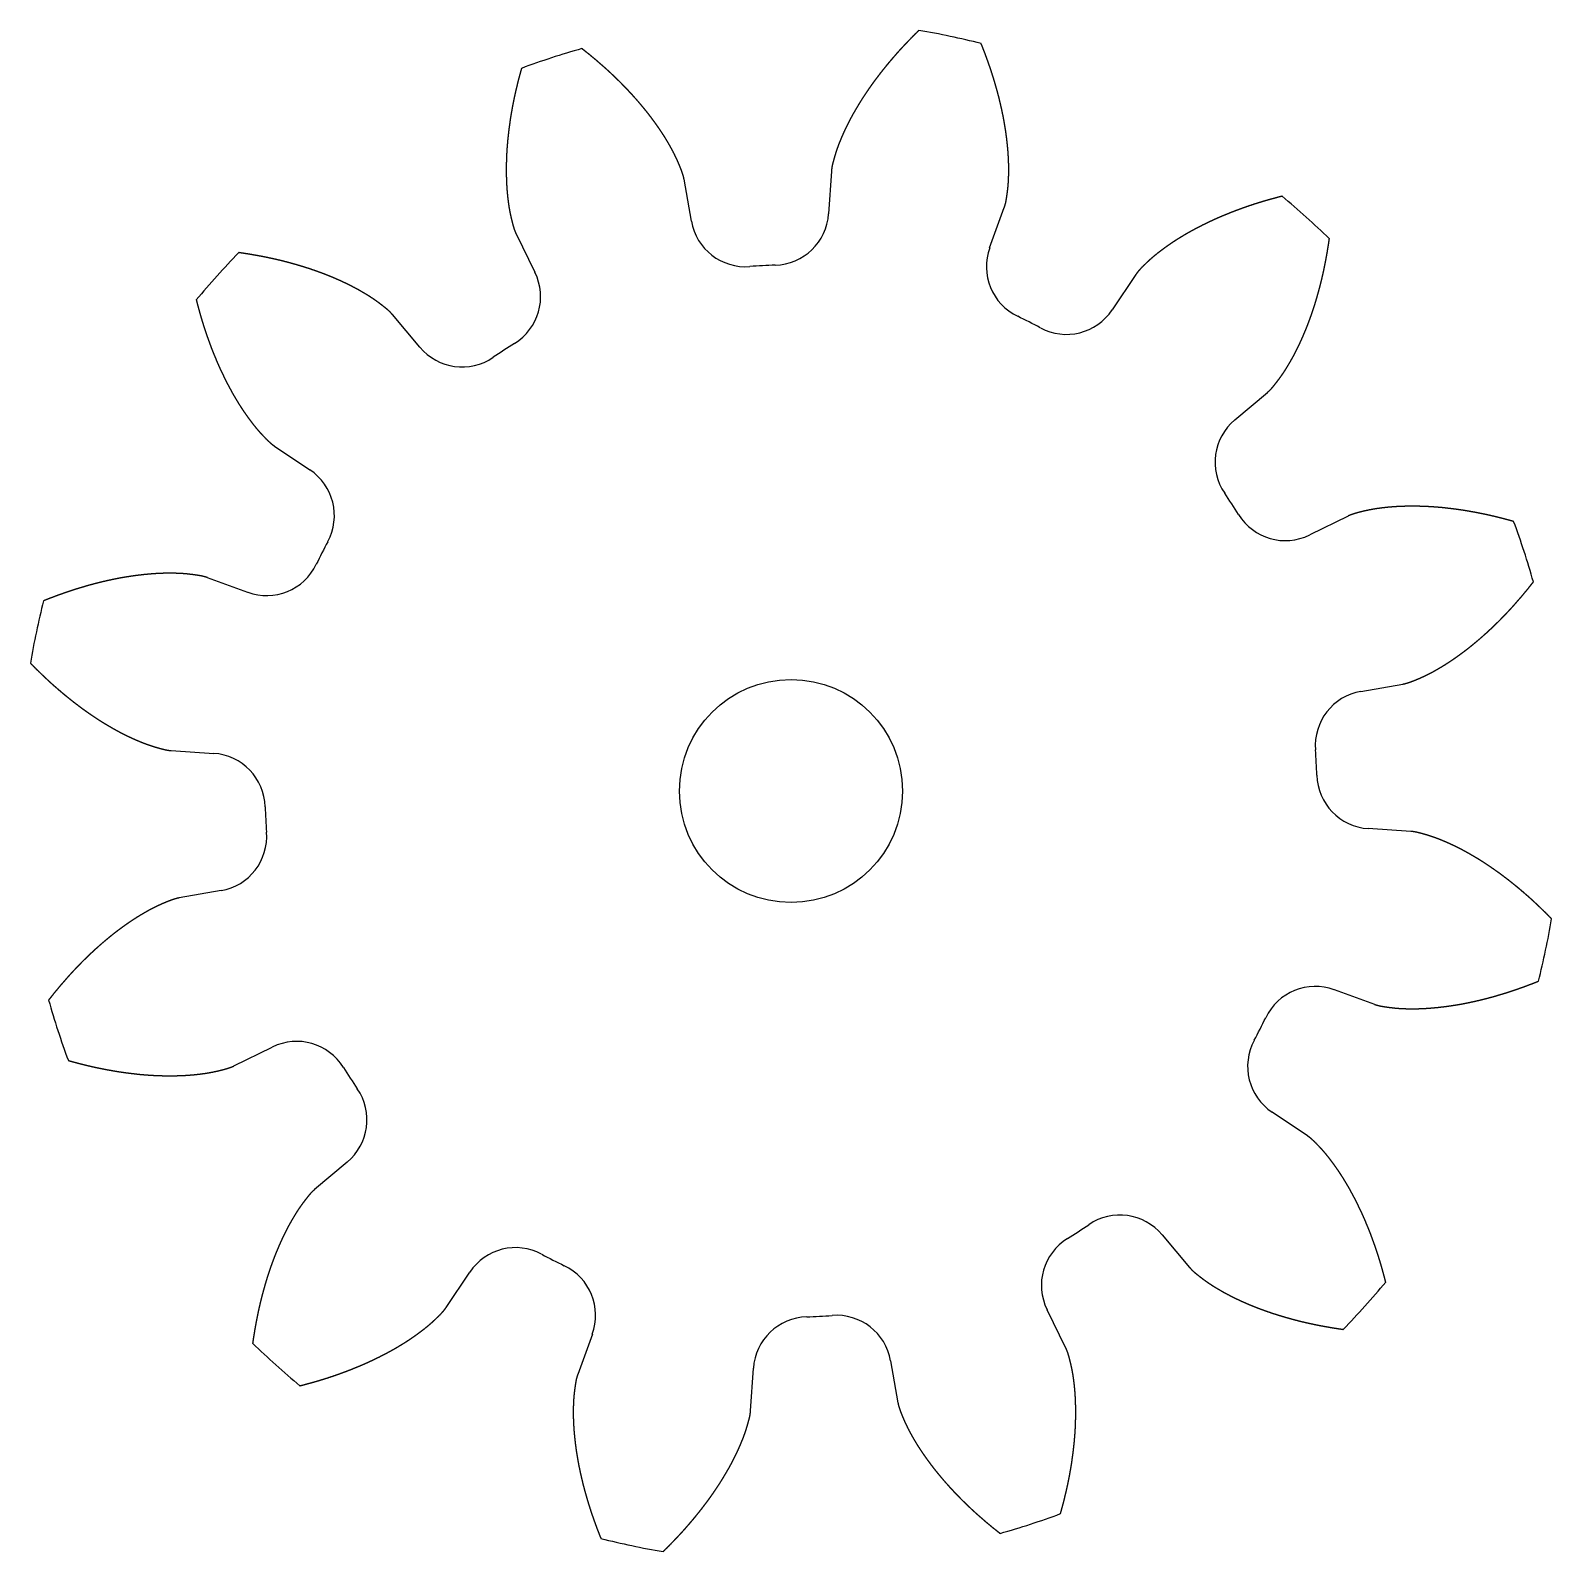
# Model space of a CAD drawing. Header units: millimetres. Extents: x 22.2 to 49.8, y -21.5 to 6.1.
import ezdxf

# ---------------------------------------------------------------- set-up
doc = ezdxf.new("R2010")
doc.units = ezdxf.units.MM
doc.layers.get('0').update_dxf_attribs({"linetype": 'CONTINUOUS'})

msp = doc.modelspace()

# ---------------------------------------------------------------- linework, layer by layer
for p, q in [((34.192, 2.669), (34.058, 3.433)), ((36.734, 3.577), (36.683, 2.804)), ((39.606, 2.187), (39.872, 2.916)), ((31.01, 2.437), (31.352, 1.741)), ((42.262, 1.703), (41.831, 1.058)), ((29.262, 0.379), (28.764, 0.974)), ((44.054, -0.937), (44.649, -0.439)), ((26.622, -1.413), (27.267, -1.844)), ((46.112, -2.685), (45.416, -3.027)), ((26.138, -4.069), (25.409, -3.803)), ((46.344, -5.867), (47.108, -5.733)), ((24.748, -6.941), (25.521, -6.992)), ((47.252, -8.409), (46.479, -8.358)), ((25.656, -9.483), (24.892, -9.617)), ((45.862, -11.281), (46.591, -11.547)), ((25.888, -12.665), (26.584, -12.323)), ((45.378, -13.937), (44.733, -13.506)), ((27.946, -14.413), (27.351, -14.911)), ((42.738, -15.729), (43.236, -16.324)), ((29.738, -17.053), (30.169, -16.408)), ((40.99, -17.787), (40.648, -17.091)), ((32.394, -17.537), (32.128, -18.266)), ((35.266, -18.927), (35.317, -18.154)), ((37.808, -18.019), (37.942, -18.783))]:
    msp.add_line(p, q)
msp.add_circle((36, -7.675), 2.025)
for centre, radius, start, end in [((36, -7.675), 14, 75.7294, 80.4534), ((36, -7.675), 14, 105.7294, 110.4534), ((36, -7.675), 14, 45.7294, 50.4534), ((35.685, 2.87), 1, 271.7092, 356.2199), ((35.177, 2.842), 1, 189.963, 274.4736), ((36, -7.675), 14, 135.7294, 140.4534), ((40.546, 1.844), 1, 159.963, 244.4736), ((30.455, 1.299), 1, -58.2908, 26.2199), ((36, -7.675), 9.549, 91.7092, 94.4736), ((36, -7.675), 9.549, 61.7092, 64.4736), ((41, 1.614), 1, 241.7092, 326.2199), ((30.029, 1.022), 1, 219.963, 304.4736), ((36, -7.675), 9.549, 121.7092, 124.4736), ((44.697, -1.704), 1, 129.963, 214.4736), ((26.711, -2.675), 1, -28.2908, 56.2199), ((36, -7.675), 9.549, 31.7092, 34.4736), ((44.974, -2.13), 1, 211.7092, 296.2199), ((36, -7.675), 14, 15.7294, 20.4534), ((36, -7.675), 9.549, 151.7092, 154.4736), ((26.481, -3.129), 1, 249.963, 334.4736), ((36, -7.675), 14, 165.7294, 170.4534), ((46.517, -6.852), 1, 99.963, 184.4736), ((25.455, -7.99), 1, 1.7092, 86.2199), ((36, -7.675), 9.549, 1.7092, 4.4736), ((46.545, -7.36), 1, 181.7092, 266.2199), ((36, -7.675), 9.549, 181.7092, 184.4736), ((25.483, -8.498), 1, -80.037, 4.4736), ((36, -7.675), 14, 345.7294, 350.4534), ((45.519, -12.221), 1, 69.963, 154.4736), ((36, -7.675), 14, 195.7294, 200.4534), ((36, -7.675), 9.549, 331.7092, 334.4736), ((27.026, -13.22), 1, 31.7092, 116.2199), ((45.289, -12.675), 1, 151.7092, 236.2199), ((36, -7.675), 9.549, 211.7092, 214.4736), ((27.303, -13.646), 1, -50.037, 34.4736), ((41.971, -16.372), 1, 39.963, 124.4736), ((36, -7.675), 9.549, 301.7092, 304.4736), ((31, -16.964), 1, 61.7092, 146.2199), ((41.545, -16.649), 1, 121.7092, 206.2199), ((36, -7.675), 9.549, 241.7092, 244.4736), ((31.454, -17.194), 1, -20.037, 64.4736), ((36, -7.675), 14, 315.7294, 320.4534), ((36.315, -18.22), 1, 91.7092, 176.2199), ((36, -7.675), 9.549, 271.7092, 274.4736), ((36.823, -18.192), 1, 9.963, 94.4736), ((36, -7.675), 14, 225.7294, 230.4534), ((36, -7.675), 14, 285.7294, 290.4534), ((36, -7.675), 14, 255.7294, 260.4534)]:
    msp.add_arc(centre, radius, start, end)
for points in [[(38.322, 6.131), (38.315, 6.125), (38.302, 6.112), (38.282, 6.092), (38.255, 6.066), (38.222, 6.033), (38.189, 6), (38.157, 5.967), (38.124, 5.933), (38.092, 5.9), (38.061, 5.866), (38.029, 5.833), (37.998, 5.799), (37.967, 5.765), (37.936, 5.731), (37.906, 5.697), (37.876, 5.662), (37.846, 5.628), (37.816, 5.593), (37.787, 5.559), (37.758, 5.524), (37.729, 5.489), (37.701, 5.454), (37.673, 5.419), (37.645, 5.384), (37.617, 5.349), (37.59, 5.313), (37.563, 5.278), (37.536, 5.242), (37.509, 5.206), (37.483, 5.171), (37.458, 5.135), (37.432, 5.099), (37.407, 5.062), (37.382, 5.026), (37.357, 4.99), (37.333, 4.953), (37.309, 4.917), (37.286, 4.88), (37.262, 4.843), (37.239, 4.806), (37.217, 4.769), (37.195, 4.732), (37.173, 4.695), (37.151, 4.658), (37.13, 4.621), (37.109, 4.583), (37.089, 4.546), (37.069, 4.508), (37.049, 4.47), (37.03, 4.432), (37.011, 4.394), (36.992, 4.356), (36.974, 4.318), (36.957, 4.28), (36.94, 4.242), (36.923, 4.204), (36.907, 4.165), (36.891, 4.127), (36.875, 4.088), (36.86, 4.049), (36.846, 4.01), (36.832, 3.972), (36.819, 3.933), (36.807, 3.893), (36.795, 3.854), (36.784, 3.815), (36.773, 3.776), (36.762, 3.736), (36.752, 3.697), (36.744, 3.657), (36.739, 3.626), (36.736, 3.602), (36.735, 3.585), (36.734, 3.577)], [(34.058, 3.433), (34.057, 3.441), (34.054, 3.457), (34.048, 3.48), (34.04, 3.511), (34.027, 3.55), (34.013, 3.588), (33.999, 3.626), (33.983, 3.664), (33.968, 3.701), (33.952, 3.739), (33.935, 3.777), (33.918, 3.814), (33.9, 3.851), (33.882, 3.888), (33.863, 3.925), (33.844, 3.962), (33.823, 3.999), (33.803, 4.035), (33.782, 4.071), (33.761, 4.108), (33.74, 4.144), (33.718, 4.18), (33.695, 4.215), (33.672, 4.251), (33.649, 4.287), (33.625, 4.322), (33.601, 4.357), (33.577, 4.392), (33.552, 4.427), (33.527, 4.462), (33.502, 4.497), (33.476, 4.531), (33.45, 4.566), (33.424, 4.6), (33.397, 4.634), (33.37, 4.668), (33.342, 4.702), (33.315, 4.736), (33.287, 4.77), (33.258, 4.803), (33.23, 4.837), (33.201, 4.87), (33.171, 4.903), (33.142, 4.936), (33.112, 4.969), (33.082, 5.002), (33.051, 5.034), (33.021, 5.066), (32.99, 5.099), (32.958, 5.131), (32.927, 5.163), (32.895, 5.195), (32.863, 5.226), (32.831, 5.258), (32.798, 5.289), (32.765, 5.321), (32.732, 5.352), (32.699, 5.383), (32.665, 5.414), (32.631, 5.444), (32.597, 5.475), (32.562, 5.505), (32.528, 5.535), (32.493, 5.566), (32.458, 5.595), (32.422, 5.625), (32.387, 5.655), (32.351, 5.684), (32.315, 5.714), (32.278, 5.743), (32.249, 5.766), (32.227, 5.783), (32.212, 5.795), (32.205, 5.801)], [(39.872, 2.916), (39.875, 2.923), (39.88, 2.938), (39.887, 2.962), (39.896, 2.993), (39.904, 3.032), (39.911, 3.072), (39.917, 3.113), (39.923, 3.153), (39.928, 3.194), (39.933, 3.234), (39.938, 3.275), (39.942, 3.316), (39.945, 3.357), (39.948, 3.398), (39.95, 3.44), (39.951, 3.481), (39.952, 3.523), (39.952, 3.565), (39.953, 3.606), (39.952, 3.648), (39.952, 3.69), (39.951, 3.733), (39.949, 3.775), (39.947, 3.817), (39.945, 3.859), (39.942, 3.902), (39.939, 3.944), (39.935, 3.987), (39.931, 4.03), (39.927, 4.072), (39.922, 4.115), (39.917, 4.158), (39.912, 4.201), (39.906, 4.244), (39.9, 4.287), (39.894, 4.33), (39.887, 4.373), (39.88, 4.416), (39.873, 4.459), (39.865, 4.502), (39.857, 4.546), (39.848, 4.589), (39.839, 4.632), (39.83, 4.676), (39.821, 4.719), (39.811, 4.762), (39.801, 4.806), (39.791, 4.849), (39.78, 4.893), (39.769, 4.936), (39.758, 4.979), (39.746, 5.023), (39.734, 5.066), (39.722, 5.11), (39.709, 5.153), (39.696, 5.197), (39.683, 5.24), (39.67, 5.284), (39.656, 5.328), (39.642, 5.371), (39.628, 5.415), (39.613, 5.458), (39.598, 5.502), (39.583, 5.545), (39.567, 5.589), (39.552, 5.632), (39.536, 5.676), (39.519, 5.719), (39.503, 5.763), (39.486, 5.806), (39.472, 5.841), (39.462, 5.867), (39.455, 5.884), (39.451, 5.893)], [(31.108, 5.442), (31.105, 5.433), (31.1, 5.415), (31.093, 5.388), (31.083, 5.352), (31.07, 5.307), (31.059, 5.262), (31.047, 5.217), (31.036, 5.172), (31.025, 5.127), (31.014, 5.082), (31.004, 5.037), (30.993, 4.993), (30.984, 4.948), (30.974, 4.903), (30.965, 4.858), (30.956, 4.813), (30.947, 4.769), (30.939, 4.724), (30.931, 4.679), (30.923, 4.635), (30.915, 4.59), (30.908, 4.546), (30.901, 4.501), (30.895, 4.457), (30.889, 4.412), (30.883, 4.368), (30.877, 4.324), (30.872, 4.279), (30.867, 4.235), (30.862, 4.191), (30.857, 4.147), (30.853, 4.103), (30.85, 4.059), (30.846, 4.015), (30.843, 3.972), (30.84, 3.928), (30.838, 3.884), (30.836, 3.841), (30.834, 3.797), (30.833, 3.754), (30.832, 3.711), (30.831, 3.667), (30.831, 3.624), (30.831, 3.581), (30.831, 3.538), (30.832, 3.495), (30.833, 3.453), (30.834, 3.41), (30.836, 3.368), (30.838, 3.325), (30.841, 3.283), (30.844, 3.241), (30.847, 3.199), (30.851, 3.157), (30.855, 3.115), (30.86, 3.074), (30.865, 3.032), (30.871, 2.991), (30.876, 2.95), (30.883, 2.909), (30.89, 2.868), (30.898, 2.827), (30.906, 2.787), (30.915, 2.747), (30.924, 2.707), (30.934, 2.668), (30.944, 2.628), (30.954, 2.589), (30.966, 2.55), (30.978, 2.511), (30.99, 2.481), (30.999, 2.459), (31.006, 2.444), (31.01, 2.437)], [(44.914, 3.121), (44.905, 3.118), (44.887, 3.114), (44.859, 3.107), (44.823, 3.097), (44.778, 3.085), (44.733, 3.073), (44.689, 3.061), (44.644, 3.048), (44.6, 3.035), (44.555, 3.022), (44.511, 3.008), (44.467, 2.995), (44.423, 2.981), (44.38, 2.967), (44.336, 2.952), (44.293, 2.938), (44.25, 2.923), (44.207, 2.908), (44.165, 2.892), (44.122, 2.877), (44.08, 2.861), (44.037, 2.845), (43.996, 2.829), (43.954, 2.812), (43.912, 2.795), (43.871, 2.778), (43.83, 2.761), (43.789, 2.744), (43.748, 2.726), (43.707, 2.708), (43.667, 2.69), (43.627, 2.671), (43.587, 2.652), (43.547, 2.633), (43.508, 2.614), (43.469, 2.595), (43.43, 2.575), (43.391, 2.555), (43.352, 2.535), (43.314, 2.514), (43.276, 2.494), (43.238, 2.473), (43.201, 2.452), (43.163, 2.43), (43.126, 2.408), (43.09, 2.386), (43.053, 2.364), (43.017, 2.341), (42.981, 2.319), (42.945, 2.295), (42.91, 2.272), (42.875, 2.248), (42.841, 2.224), (42.806, 2.2), (42.772, 2.175), (42.739, 2.151), (42.705, 2.126), (42.672, 2.1), (42.639, 2.074), (42.607, 2.048), (42.575, 2.022), (42.544, 1.995), (42.513, 1.968), (42.483, 1.94), (42.453, 1.912), (42.424, 1.884), (42.395, 1.855), (42.366, 1.827), (42.338, 1.797), (42.311, 1.767), (42.29, 1.742), (42.276, 1.723), (42.267, 1.709), (42.262, 1.703)], [(44.649, -0.439), (44.655, -0.434), (44.667, -0.424), (44.685, -0.407), (44.708, -0.384), (44.735, -0.354), (44.761, -0.323), (44.786, -0.291), (44.811, -0.259), (44.836, -0.227), (44.861, -0.194), (44.885, -0.161), (44.909, -0.128), (44.932, -0.094), (44.955, -0.059), (44.978, -0.024), (45, 0.011), (45.021, 0.047), (45.043, 0.083), (45.064, 0.119), (45.085, 0.155), (45.105, 0.192), (45.125, 0.229), (45.145, 0.266), (45.164, 0.304), (45.184, 0.342), (45.202, 0.38), (45.221, 0.418), (45.239, 0.457), (45.257, 0.496), (45.275, 0.535), (45.292, 0.574), (45.309, 0.614), (45.326, 0.654), (45.342, 0.694), (45.359, 0.734), (45.375, 0.775), (45.39, 0.815), (45.406, 0.856), (45.421, 0.897), (45.436, 0.939), (45.45, 0.98), (45.465, 1.022), (45.479, 1.064), (45.492, 1.106), (45.506, 1.148), (45.519, 1.19), (45.532, 1.233), (45.545, 1.276), (45.557, 1.319), (45.569, 1.362), (45.581, 1.405), (45.593, 1.449), (45.604, 1.492), (45.616, 1.536), (45.627, 1.58), (45.637, 1.624), (45.648, 1.669), (45.658, 1.713), (45.668, 1.758), (45.677, 1.802), (45.686, 1.847), (45.696, 1.892), (45.704, 1.937), (45.713, 1.983), (45.721, 2.028), (45.729, 2.074), (45.737, 2.119), (45.745, 2.165), (45.752, 2.211), (45.759, 2.257), (45.765, 2.294), (45.769, 2.322), (45.771, 2.34), (45.773, 2.35)], [(28.764, 0.974), (28.759, 0.98), (28.749, 0.992), (28.732, 1.01), (28.709, 1.033), (28.679, 1.06), (28.648, 1.086), (28.616, 1.111), (28.584, 1.136), (28.552, 1.161), (28.519, 1.186), (28.486, 1.21), (28.453, 1.234), (28.419, 1.257), (28.384, 1.28), (28.349, 1.303), (28.314, 1.325), (28.278, 1.346), (28.242, 1.368), (28.206, 1.389), (28.17, 1.41), (28.133, 1.43), (28.096, 1.45), (28.059, 1.47), (28.021, 1.489), (27.983, 1.509), (27.945, 1.527), (27.907, 1.546), (27.868, 1.564), (27.829, 1.582), (27.79, 1.6), (27.751, 1.617), (27.711, 1.634), (27.671, 1.651), (27.631, 1.667), (27.591, 1.684), (27.55, 1.7), (27.51, 1.715), (27.469, 1.731), (27.428, 1.746), (27.386, 1.761), (27.345, 1.775), (27.303, 1.79), (27.261, 1.804), (27.219, 1.817), (27.177, 1.831), (27.135, 1.844), (27.092, 1.857), (27.049, 1.87), (27.006, 1.882), (26.963, 1.894), (26.92, 1.906), (26.876, 1.918), (26.833, 1.929), (26.789, 1.941), (26.745, 1.952), (26.701, 1.962), (26.656, 1.973), (26.612, 1.983), (26.567, 1.993), (26.523, 2.002), (26.478, 2.011), (26.433, 2.021), (26.388, 2.029), (26.342, 2.038), (26.297, 2.046), (26.251, 2.054), (26.206, 2.062), (26.16, 2.07), (26.114, 2.077), (26.068, 2.084), (26.031, 2.09), (26.003, 2.094), (25.985, 2.096), (25.975, 2.098)], [(25.204, 1.239), (25.207, 1.23), (25.211, 1.212), (25.218, 1.184), (25.228, 1.148), (25.24, 1.103), (25.252, 1.058), (25.264, 1.014), (25.277, 0.969), (25.29, 0.925), (25.303, 0.88), (25.317, 0.836), (25.33, 0.792), (25.344, 0.748), (25.358, 0.705), (25.373, 0.661), (25.387, 0.618), (25.402, 0.575), (25.417, 0.532), (25.433, 0.49), (25.448, 0.447), (25.464, 0.405), (25.48, 0.362), (25.496, 0.321), (25.513, 0.279), (25.53, 0.237), (25.547, 0.196), (25.564, 0.155), (25.581, 0.114), (25.599, 0.073), (25.617, 0.032), (25.635, -0.008), (25.654, -0.048), (25.673, -0.088), (25.692, -0.128), (25.711, -0.167), (25.73, -0.206), (25.75, -0.245), (25.77, -0.284), (25.79, -0.323), (25.811, -0.361), (25.831, -0.399), (25.852, -0.437), (25.873, -0.474), (25.895, -0.512), (25.917, -0.549), (25.939, -0.585), (25.961, -0.622), (25.984, -0.658), (26.006, -0.694), (26.03, -0.73), (26.053, -0.765), (26.077, -0.8), (26.101, -0.834), (26.125, -0.869), (26.15, -0.903), (26.174, -0.936), (26.199, -0.97), (26.225, -1.003), (26.251, -1.036), (26.277, -1.068), (26.303, -1.1), (26.33, -1.131), (26.357, -1.162), (26.385, -1.192), (26.413, -1.222), (26.441, -1.251), (26.47, -1.28), (26.498, -1.309), (26.528, -1.337), (26.558, -1.364), (26.583, -1.385), (26.602, -1.399), (26.616, -1.408), (26.622, -1.413)], [(49.117, -2.783), (49.108, -2.78), (49.09, -2.775), (49.063, -2.768), (49.027, -2.758), (48.982, -2.745), (48.937, -2.734), (48.892, -2.722), (48.847, -2.711), (48.802, -2.7), (48.757, -2.689), (48.712, -2.679), (48.668, -2.668), (48.623, -2.659), (48.578, -2.649), (48.533, -2.64), (48.488, -2.631), (48.444, -2.622), (48.399, -2.614), (48.354, -2.606), (48.31, -2.598), (48.265, -2.59), (48.221, -2.583), (48.176, -2.576), (48.132, -2.57), (48.087, -2.564), (48.043, -2.558), (47.999, -2.552), (47.954, -2.547), (47.91, -2.542), (47.866, -2.537), (47.822, -2.532), (47.778, -2.528), (47.734, -2.525), (47.69, -2.521), (47.647, -2.518), (47.603, -2.515), (47.559, -2.513), (47.516, -2.511), (47.472, -2.509), (47.429, -2.508), (47.386, -2.507), (47.342, -2.506), (47.299, -2.506), (47.256, -2.506), (47.213, -2.506), (47.17, -2.507), (47.128, -2.508), (47.085, -2.509), (47.043, -2.511), (47, -2.513), (46.958, -2.516), (46.916, -2.519), (46.874, -2.522), (46.832, -2.526), (46.79, -2.53), (46.749, -2.535), (46.707, -2.54), (46.666, -2.546), (46.625, -2.551), (46.584, -2.558), (46.543, -2.565), (46.502, -2.573), (46.462, -2.581), (46.422, -2.59), (46.382, -2.599), (46.343, -2.609), (46.303, -2.619), (46.264, -2.629), (46.225, -2.641), (46.186, -2.653), (46.156, -2.665), (46.134, -2.674), (46.119, -2.681), (46.112, -2.685)], [(25.409, -3.803), (25.402, -3.8), (25.387, -3.795), (25.363, -3.788), (25.332, -3.779), (25.293, -3.771), (25.253, -3.764), (25.212, -3.758), (25.172, -3.752), (25.131, -3.747), (25.091, -3.742), (25.05, -3.737), (25.009, -3.733), (24.968, -3.73), (24.927, -3.727), (24.885, -3.725), (24.844, -3.724), (24.802, -3.723), (24.76, -3.723), (24.719, -3.722), (24.677, -3.723), (24.635, -3.723), (24.592, -3.724), (24.55, -3.726), (24.508, -3.728), (24.466, -3.73), (24.423, -3.733), (24.381, -3.736), (24.338, -3.74), (24.295, -3.744), (24.253, -3.748), (24.21, -3.753), (24.167, -3.758), (24.124, -3.763), (24.081, -3.769), (24.038, -3.775), (23.995, -3.781), (23.952, -3.788), (23.909, -3.795), (23.866, -3.802), (23.823, -3.81), (23.779, -3.818), (23.736, -3.827), (23.693, -3.836), (23.649, -3.845), (23.606, -3.854), (23.563, -3.864), (23.519, -3.874), (23.476, -3.884), (23.432, -3.895), (23.389, -3.906), (23.346, -3.917), (23.302, -3.929), (23.259, -3.941), (23.215, -3.953), (23.172, -3.966), (23.128, -3.979), (23.085, -3.992), (23.041, -4.005), (22.997, -4.019), (22.954, -4.033), (22.91, -4.047), (22.867, -4.062), (22.823, -4.077), (22.78, -4.092), (22.736, -4.108), (22.693, -4.123), (22.649, -4.139), (22.606, -4.156), (22.562, -4.172), (22.519, -4.189), (22.484, -4.203), (22.458, -4.213), (22.441, -4.22), (22.432, -4.224)], [(47.108, -5.733), (47.116, -5.732), (47.132, -5.729), (47.155, -5.723), (47.186, -5.715), (47.225, -5.702), (47.263, -5.688), (47.301, -5.674), (47.339, -5.658), (47.376, -5.643), (47.414, -5.627), (47.452, -5.61), (47.489, -5.593), (47.526, -5.575), (47.563, -5.557), (47.6, -5.538), (47.637, -5.519), (47.674, -5.498), (47.71, -5.478), (47.746, -5.457), (47.783, -5.436), (47.819, -5.415), (47.855, -5.393), (47.89, -5.37), (47.926, -5.347), (47.962, -5.324), (47.997, -5.3), (48.032, -5.276), (48.067, -5.252), (48.102, -5.227), (48.137, -5.202), (48.172, -5.177), (48.206, -5.151), (48.241, -5.125), (48.275, -5.099), (48.309, -5.072), (48.343, -5.045), (48.377, -5.017), (48.411, -4.99), (48.445, -4.962), (48.478, -4.933), (48.512, -4.905), (48.545, -4.876), (48.578, -4.846), (48.611, -4.817), (48.644, -4.787), (48.677, -4.757), (48.709, -4.726), (48.741, -4.696), (48.774, -4.665), (48.806, -4.633), (48.838, -4.602), (48.87, -4.57), (48.901, -4.538), (48.933, -4.506), (48.964, -4.473), (48.996, -4.44), (49.027, -4.407), (49.058, -4.374), (49.089, -4.34), (49.119, -4.306), (49.15, -4.272), (49.18, -4.237), (49.21, -4.203), (49.241, -4.168), (49.27, -4.133), (49.3, -4.097), (49.33, -4.062), (49.359, -4.026), (49.389, -3.99), (49.418, -3.953), (49.441, -3.924), (49.458, -3.902), (49.47, -3.887), (49.476, -3.88)], [(22.194, -5.353), (22.2, -5.36), (22.213, -5.373), (22.233, -5.393), (22.259, -5.42), (22.292, -5.453), (22.325, -5.486), (22.358, -5.518), (22.392, -5.551), (22.425, -5.583), (22.459, -5.614), (22.492, -5.646), (22.526, -5.677), (22.56, -5.708), (22.594, -5.739), (22.628, -5.769), (22.663, -5.799), (22.697, -5.829), (22.732, -5.859), (22.766, -5.888), (22.801, -5.917), (22.836, -5.946), (22.871, -5.974), (22.906, -6.002), (22.941, -6.03), (22.976, -6.058), (23.012, -6.085), (23.047, -6.112), (23.083, -6.139), (23.119, -6.166), (23.154, -6.192), (23.19, -6.217), (23.226, -6.243), (23.263, -6.268), (23.299, -6.293), (23.335, -6.318), (23.372, -6.342), (23.408, -6.366), (23.445, -6.389), (23.482, -6.413), (23.519, -6.436), (23.556, -6.458), (23.593, -6.48), (23.63, -6.502), (23.667, -6.524), (23.704, -6.545), (23.742, -6.566), (23.779, -6.586), (23.817, -6.606), (23.855, -6.626), (23.893, -6.645), (23.931, -6.664), (23.969, -6.683), (24.007, -6.701), (24.045, -6.718), (24.083, -6.735), (24.121, -6.752), (24.16, -6.768), (24.198, -6.784), (24.237, -6.8), (24.276, -6.815), (24.315, -6.829), (24.353, -6.843), (24.392, -6.856), (24.432, -6.868), (24.471, -6.88), (24.51, -6.891), (24.549, -6.902), (24.589, -6.913), (24.628, -6.923), (24.668, -6.931), (24.699, -6.936), (24.723, -6.939), (24.74, -6.94), (24.748, -6.941)], [(49.806, -9.997), (49.8, -9.99), (49.787, -9.977), (49.767, -9.957), (49.741, -9.93), (49.708, -9.897), (49.675, -9.864), (49.642, -9.832), (49.608, -9.799), (49.575, -9.767), (49.541, -9.736), (49.508, -9.704), (49.474, -9.673), (49.44, -9.642), (49.406, -9.611), (49.372, -9.581), (49.337, -9.551), (49.303, -9.521), (49.268, -9.491), (49.234, -9.462), (49.199, -9.433), (49.164, -9.404), (49.129, -9.376), (49.094, -9.348), (49.059, -9.32), (49.024, -9.292), (48.988, -9.265), (48.953, -9.238), (48.917, -9.211), (48.881, -9.184), (48.846, -9.158), (48.81, -9.133), (48.773, -9.107), (48.737, -9.082), (48.701, -9.057), (48.665, -9.032), (48.628, -9.008), (48.592, -8.984), (48.555, -8.961), (48.518, -8.937), (48.481, -8.914), (48.444, -8.892), (48.407, -8.87), (48.37, -8.848), (48.333, -8.826), (48.296, -8.805), (48.258, -8.784), (48.221, -8.764), (48.183, -8.744), (48.145, -8.724), (48.107, -8.705), (48.069, -8.686), (48.031, -8.667), (47.993, -8.649), (47.955, -8.632), (47.917, -8.615), (47.879, -8.598), (47.84, -8.582), (47.802, -8.566), (47.763, -8.55), (47.724, -8.535), (47.685, -8.521), (47.647, -8.507), (47.608, -8.494), (47.568, -8.482), (47.529, -8.47), (47.49, -8.459), (47.451, -8.448), (47.411, -8.437), (47.372, -8.427), (47.332, -8.419), (47.301, -8.414), (47.277, -8.411), (47.26, -8.41), (47.252, -8.409)], [(24.892, -9.617), (24.884, -9.618), (24.868, -9.621), (24.845, -9.627), (24.814, -9.635), (24.775, -9.648), (24.737, -9.662), (24.699, -9.676), (24.661, -9.692), (24.624, -9.707), (24.586, -9.723), (24.548, -9.74), (24.511, -9.757), (24.474, -9.775), (24.437, -9.793), (24.4, -9.812), (24.363, -9.831), (24.326, -9.852), (24.29, -9.872), (24.254, -9.893), (24.217, -9.914), (24.181, -9.935), (24.145, -9.957), (24.11, -9.98), (24.074, -10.003), (24.038, -10.026), (24.003, -10.05), (23.968, -10.074), (23.933, -10.098), (23.898, -10.123), (23.863, -10.148), (23.828, -10.173), (23.794, -10.199), (23.759, -10.225), (23.725, -10.251), (23.691, -10.278), (23.657, -10.305), (23.623, -10.333), (23.589, -10.36), (23.555, -10.388), (23.522, -10.417), (23.488, -10.445), (23.455, -10.474), (23.422, -10.504), (23.389, -10.533), (23.356, -10.563), (23.323, -10.593), (23.291, -10.624), (23.259, -10.654), (23.226, -10.685), (23.194, -10.717), (23.162, -10.748), (23.13, -10.78), (23.099, -10.812), (23.067, -10.844), (23.036, -10.877), (23.004, -10.91), (22.973, -10.943), (22.942, -10.976), (22.911, -11.01), (22.881, -11.044), (22.85, -11.078), (22.82, -11.113), (22.79, -11.147), (22.759, -11.182), (22.73, -11.217), (22.7, -11.253), (22.67, -11.288), (22.641, -11.324), (22.611, -11.36), (22.582, -11.397), (22.559, -11.426), (22.542, -11.448), (22.53, -11.463), (22.524, -11.47)], [(46.591, -11.547), (46.598, -11.55), (46.613, -11.555), (46.637, -11.562), (46.668, -11.571), (46.707, -11.579), (46.747, -11.586), (46.788, -11.592), (46.828, -11.598), (46.869, -11.603), (46.909, -11.608), (46.95, -11.613), (46.991, -11.617), (47.032, -11.62), (47.073, -11.623), (47.115, -11.625), (47.156, -11.626), (47.198, -11.627), (47.24, -11.627), (47.281, -11.628), (47.323, -11.627), (47.365, -11.627), (47.408, -11.626), (47.45, -11.624), (47.492, -11.622), (47.534, -11.62), (47.577, -11.617), (47.619, -11.614), (47.662, -11.61), (47.705, -11.606), (47.747, -11.602), (47.79, -11.597), (47.833, -11.592), (47.876, -11.587), (47.919, -11.581), (47.962, -11.575), (48.005, -11.569), (48.048, -11.562), (48.091, -11.555), (48.134, -11.548), (48.177, -11.54), (48.221, -11.532), (48.264, -11.523), (48.307, -11.514), (48.351, -11.505), (48.394, -11.496), (48.437, -11.486), (48.481, -11.476), (48.524, -11.466), (48.568, -11.455), (48.611, -11.444), (48.654, -11.433), (48.698, -11.421), (48.741, -11.409), (48.785, -11.397), (48.828, -11.384), (48.872, -11.371), (48.915, -11.358), (48.959, -11.345), (49.003, -11.331), (49.046, -11.317), (49.09, -11.303), (49.133, -11.288), (49.177, -11.273), (49.22, -11.258), (49.264, -11.242), (49.307, -11.227), (49.351, -11.211), (49.394, -11.194), (49.438, -11.178), (49.481, -11.161), (49.516, -11.147), (49.542, -11.137), (49.559, -11.13), (49.568, -11.126)], [(22.883, -12.567), (22.892, -12.57), (22.91, -12.575), (22.937, -12.582), (22.973, -12.592), (23.018, -12.605), (23.063, -12.616), (23.108, -12.628), (23.153, -12.639), (23.198, -12.65), (23.243, -12.661), (23.288, -12.671), (23.332, -12.682), (23.377, -12.691), (23.422, -12.701), (23.467, -12.71), (23.512, -12.719), (23.556, -12.728), (23.601, -12.736), (23.646, -12.744), (23.69, -12.752), (23.735, -12.76), (23.779, -12.767), (23.824, -12.774), (23.868, -12.78), (23.913, -12.786), (23.957, -12.792), (24.001, -12.798), (24.046, -12.803), (24.09, -12.808), (24.134, -12.813), (24.178, -12.818), (24.222, -12.822), (24.266, -12.825), (24.31, -12.829), (24.353, -12.832), (24.397, -12.835), (24.441, -12.837), (24.484, -12.839), (24.528, -12.841), (24.571, -12.842), (24.614, -12.843), (24.658, -12.844), (24.701, -12.844), (24.744, -12.844), (24.787, -12.844), (24.83, -12.843), (24.872, -12.842), (24.915, -12.841), (24.957, -12.839), (25, -12.837), (25.042, -12.834), (25.084, -12.831), (25.126, -12.828), (25.168, -12.824), (25.21, -12.82), (25.251, -12.815), (25.293, -12.81), (25.334, -12.804), (25.375, -12.799), (25.416, -12.792), (25.457, -12.785), (25.498, -12.777), (25.538, -12.769), (25.578, -12.76), (25.618, -12.751), (25.657, -12.741), (25.697, -12.731), (25.736, -12.721), (25.775, -12.709), (25.814, -12.697), (25.844, -12.685), (25.866, -12.676), (25.881, -12.669), (25.888, -12.665)], [(46.796, -16.589), (46.793, -16.58), (46.789, -16.562), (46.782, -16.534), (46.772, -16.498), (46.76, -16.453), (46.748, -16.408), (46.736, -16.364), (46.723, -16.319), (46.71, -16.275), (46.697, -16.23), (46.683, -16.186), (46.67, -16.142), (46.656, -16.098), (46.642, -16.055), (46.627, -16.011), (46.613, -15.968), (46.598, -15.925), (46.583, -15.882), (46.567, -15.84), (46.552, -15.797), (46.536, -15.755), (46.52, -15.712), (46.504, -15.671), (46.487, -15.629), (46.47, -15.587), (46.453, -15.546), (46.436, -15.505), (46.419, -15.464), (46.401, -15.423), (46.383, -15.382), (46.365, -15.342), (46.346, -15.302), (46.327, -15.262), (46.308, -15.222), (46.289, -15.183), (46.27, -15.144), (46.25, -15.105), (46.23, -15.066), (46.21, -15.027), (46.189, -14.989), (46.169, -14.951), (46.148, -14.913), (46.127, -14.876), (46.105, -14.838), (46.083, -14.801), (46.061, -14.765), (46.039, -14.728), (46.016, -14.692), (45.994, -14.656), (45.97, -14.62), (45.947, -14.585), (45.923, -14.55), (45.899, -14.516), (45.875, -14.481), (45.85, -14.447), (45.826, -14.414), (45.801, -14.38), (45.775, -14.347), (45.749, -14.314), (45.723, -14.282), (45.697, -14.25), (45.67, -14.219), (45.643, -14.188), (45.615, -14.158), (45.587, -14.128), (45.559, -14.099), (45.53, -14.07), (45.502, -14.041), (45.472, -14.013), (45.442, -13.986), (45.417, -13.965), (45.398, -13.951), (45.384, -13.942), (45.378, -13.937)], [(27.351, -14.911), (27.345, -14.916), (27.333, -14.926), (27.315, -14.943), (27.292, -14.966), (27.265, -14.996), (27.239, -15.027), (27.214, -15.059), (27.189, -15.091), (27.164, -15.123), (27.139, -15.156), (27.115, -15.189), (27.091, -15.222), (27.068, -15.256), (27.045, -15.291), (27.022, -15.326), (27, -15.361), (26.979, -15.397), (26.957, -15.433), (26.936, -15.469), (26.915, -15.505), (26.895, -15.542), (26.875, -15.579), (26.855, -15.616), (26.836, -15.654), (26.816, -15.692), (26.798, -15.73), (26.779, -15.768), (26.761, -15.807), (26.743, -15.846), (26.725, -15.885), (26.708, -15.924), (26.691, -15.964), (26.674, -16.004), (26.658, -16.044), (26.641, -16.084), (26.625, -16.125), (26.61, -16.165), (26.594, -16.206), (26.579, -16.247), (26.564, -16.289), (26.55, -16.33), (26.535, -16.372), (26.521, -16.414), (26.508, -16.456), (26.494, -16.498), (26.481, -16.54), (26.468, -16.583), (26.455, -16.626), (26.443, -16.669), (26.431, -16.712), (26.419, -16.755), (26.407, -16.799), (26.396, -16.842), (26.384, -16.886), (26.373, -16.93), (26.363, -16.974), (26.352, -17.019), (26.342, -17.063), (26.332, -17.108), (26.323, -17.152), (26.314, -17.197), (26.304, -17.242), (26.296, -17.287), (26.287, -17.333), (26.279, -17.378), (26.271, -17.424), (26.263, -17.469), (26.255, -17.515), (26.248, -17.561), (26.241, -17.607), (26.235, -17.644), (26.231, -17.672), (26.229, -17.69), (26.227, -17.7)], [(43.236, -16.324), (43.241, -16.33), (43.251, -16.342), (43.268, -16.36), (43.291, -16.383), (43.321, -16.41), (43.352, -16.436), (43.384, -16.461), (43.416, -16.486), (43.448, -16.511), (43.481, -16.536), (43.514, -16.56), (43.547, -16.584), (43.581, -16.607), (43.616, -16.63), (43.651, -16.653), (43.686, -16.675), (43.722, -16.696), (43.758, -16.718), (43.794, -16.739), (43.83, -16.76), (43.867, -16.78), (43.904, -16.8), (43.941, -16.82), (43.979, -16.839), (44.017, -16.859), (44.055, -16.877), (44.093, -16.896), (44.132, -16.914), (44.171, -16.932), (44.21, -16.95), (44.249, -16.967), (44.289, -16.984), (44.329, -17.001), (44.369, -17.017), (44.409, -17.034), (44.45, -17.05), (44.49, -17.065), (44.531, -17.081), (44.572, -17.096), (44.614, -17.111), (44.655, -17.125), (44.697, -17.14), (44.739, -17.154), (44.781, -17.167), (44.823, -17.181), (44.865, -17.194), (44.908, -17.207), (44.951, -17.22), (44.994, -17.232), (45.037, -17.244), (45.08, -17.256), (45.124, -17.268), (45.167, -17.279), (45.211, -17.291), (45.255, -17.302), (45.299, -17.312), (45.344, -17.323), (45.388, -17.333), (45.433, -17.343), (45.477, -17.352), (45.522, -17.361), (45.567, -17.371), (45.612, -17.379), (45.658, -17.388), (45.703, -17.396), (45.749, -17.404), (45.794, -17.412), (45.84, -17.42), (45.886, -17.427), (45.932, -17.434), (45.969, -17.44), (45.997, -17.444), (46.015, -17.446), (46.025, -17.448)], [(27.086, -18.471), (27.095, -18.468), (27.113, -18.464), (27.141, -18.457), (27.177, -18.447), (27.222, -18.435), (27.267, -18.423), (27.311, -18.411), (27.356, -18.398), (27.4, -18.385), (27.445, -18.372), (27.489, -18.358), (27.533, -18.345), (27.577, -18.331), (27.62, -18.317), (27.664, -18.302), (27.707, -18.288), (27.75, -18.273), (27.793, -18.258), (27.835, -18.242), (27.878, -18.227), (27.92, -18.211), (27.963, -18.195), (28.004, -18.179), (28.046, -18.162), (28.088, -18.145), (28.129, -18.128), (28.17, -18.111), (28.211, -18.094), (28.252, -18.076), (28.293, -18.058), (28.333, -18.04), (28.373, -18.021), (28.413, -18.002), (28.453, -17.983), (28.492, -17.964), (28.531, -17.945), (28.57, -17.925), (28.609, -17.905), (28.648, -17.885), (28.686, -17.864), (28.724, -17.844), (28.762, -17.823), (28.799, -17.802), (28.837, -17.78), (28.874, -17.758), (28.91, -17.736), (28.947, -17.714), (28.983, -17.691), (29.019, -17.669), (29.055, -17.645), (29.09, -17.622), (29.125, -17.598), (29.159, -17.574), (29.194, -17.55), (29.228, -17.525), (29.261, -17.501), (29.295, -17.476), (29.328, -17.45), (29.361, -17.424), (29.393, -17.398), (29.425, -17.372), (29.456, -17.345), (29.487, -17.318), (29.517, -17.29), (29.547, -17.262), (29.576, -17.234), (29.605, -17.205), (29.634, -17.177), (29.662, -17.147), (29.689, -17.117), (29.71, -17.092), (29.724, -17.073), (29.733, -17.059), (29.738, -17.053)], [(40.892, -20.792), (40.895, -20.783), (40.9, -20.765), (40.907, -20.738), (40.917, -20.702), (40.93, -20.657), (40.941, -20.612), (40.953, -20.567), (40.964, -20.522), (40.975, -20.477), (40.986, -20.432), (40.996, -20.387), (41.007, -20.343), (41.016, -20.298), (41.026, -20.253), (41.035, -20.208), (41.044, -20.163), (41.053, -20.119), (41.061, -20.074), (41.069, -20.029), (41.077, -19.985), (41.085, -19.94), (41.092, -19.896), (41.099, -19.851), (41.105, -19.807), (41.111, -19.762), (41.117, -19.718), (41.123, -19.674), (41.128, -19.629), (41.133, -19.585), (41.138, -19.541), (41.143, -19.497), (41.147, -19.453), (41.15, -19.409), (41.154, -19.365), (41.157, -19.322), (41.16, -19.278), (41.162, -19.234), (41.164, -19.191), (41.166, -19.147), (41.167, -19.104), (41.168, -19.061), (41.169, -19.017), (41.169, -18.974), (41.169, -18.931), (41.169, -18.888), (41.168, -18.845), (41.167, -18.803), (41.166, -18.76), (41.164, -18.718), (41.162, -18.675), (41.159, -18.633), (41.156, -18.591), (41.153, -18.549), (41.149, -18.507), (41.145, -18.465), (41.14, -18.424), (41.135, -18.382), (41.129, -18.341), (41.124, -18.3), (41.117, -18.259), (41.11, -18.218), (41.102, -18.177), (41.094, -18.137), (41.085, -18.097), (41.076, -18.057), (41.066, -18.018), (41.056, -17.978), (41.046, -17.939), (41.034, -17.9), (41.022, -17.861), (41.01, -17.831), (41.001, -17.809), (40.994, -17.794), (40.99, -17.787)], [(32.128, -18.266), (32.125, -18.273), (32.12, -18.288), (32.113, -18.312), (32.104, -18.343), (32.096, -18.382), (32.089, -18.422), (32.083, -18.463), (32.077, -18.503), (32.072, -18.544), (32.067, -18.584), (32.062, -18.625), (32.058, -18.666), (32.055, -18.707), (32.052, -18.748), (32.05, -18.79), (32.049, -18.831), (32.048, -18.873), (32.048, -18.915), (32.047, -18.956), (32.048, -18.998), (32.048, -19.04), (32.049, -19.083), (32.051, -19.125), (32.053, -19.167), (32.055, -19.209), (32.058, -19.252), (32.061, -19.294), (32.065, -19.337), (32.069, -19.38), (32.073, -19.422), (32.078, -19.465), (32.083, -19.508), (32.088, -19.551), (32.094, -19.594), (32.1, -19.637), (32.106, -19.68), (32.113, -19.723), (32.12, -19.766), (32.127, -19.809), (32.135, -19.852), (32.143, -19.896), (32.152, -19.939), (32.161, -19.982), (32.17, -20.026), (32.179, -20.069), (32.189, -20.112), (32.199, -20.156), (32.209, -20.199), (32.22, -20.243), (32.231, -20.286), (32.242, -20.329), (32.254, -20.373), (32.266, -20.416), (32.278, -20.46), (32.291, -20.503), (32.304, -20.547), (32.317, -20.59), (32.33, -20.634), (32.344, -20.678), (32.358, -20.721), (32.372, -20.765), (32.387, -20.808), (32.402, -20.852), (32.417, -20.895), (32.433, -20.939), (32.448, -20.982), (32.464, -21.026), (32.481, -21.069), (32.497, -21.113), (32.514, -21.156), (32.528, -21.191), (32.538, -21.217), (32.545, -21.234), (32.549, -21.243)], [(33.678, -21.481), (33.685, -21.475), (33.698, -21.462), (33.718, -21.442), (33.745, -21.416), (33.778, -21.383), (33.811, -21.35), (33.843, -21.317), (33.876, -21.283), (33.908, -21.25), (33.939, -21.216), (33.971, -21.183), (34.002, -21.149), (34.033, -21.115), (34.064, -21.081), (34.094, -21.047), (34.124, -21.012), (34.154, -20.978), (34.184, -20.943), (34.213, -20.909), (34.242, -20.874), (34.271, -20.839), (34.299, -20.804), (34.327, -20.769), (34.355, -20.734), (34.383, -20.699), (34.41, -20.663), (34.437, -20.628), (34.464, -20.592), (34.491, -20.556), (34.517, -20.521), (34.542, -20.485), (34.568, -20.449), (34.593, -20.412), (34.618, -20.376), (34.643, -20.34), (34.667, -20.303), (34.691, -20.267), (34.714, -20.23), (34.738, -20.193), (34.761, -20.156), (34.783, -20.119), (34.805, -20.082), (34.827, -20.045), (34.849, -20.008), (34.87, -19.971), (34.891, -19.933), (34.911, -19.896), (34.931, -19.858), (34.951, -19.82), (34.97, -19.782), (34.989, -19.744), (35.008, -19.706), (35.026, -19.668), (35.043, -19.63), (35.06, -19.592), (35.077, -19.554), (35.093, -19.515), (35.109, -19.477), (35.125, -19.438), (35.14, -19.399), (35.154, -19.36), (35.168, -19.322), (35.181, -19.283), (35.193, -19.243), (35.205, -19.204), (35.216, -19.165), (35.227, -19.126), (35.238, -19.086), (35.248, -19.047), (35.256, -19.007), (35.261, -18.976), (35.264, -18.952), (35.265, -18.935), (35.266, -18.927)], [(37.942, -18.783), (37.943, -18.791), (37.946, -18.807), (37.952, -18.83), (37.96, -18.861), (37.973, -18.9), (37.987, -18.938), (38.001, -18.976), (38.017, -19.014), (38.032, -19.051), (38.048, -19.089), (38.065, -19.127), (38.082, -19.164), (38.1, -19.201), (38.118, -19.238), (38.137, -19.275), (38.156, -19.312), (38.177, -19.349), (38.197, -19.385), (38.218, -19.421), (38.239, -19.458), (38.26, -19.494), (38.282, -19.53), (38.305, -19.565), (38.328, -19.601), (38.351, -19.637), (38.375, -19.672), (38.399, -19.707), (38.423, -19.742), (38.448, -19.777), (38.473, -19.812), (38.498, -19.847), (38.524, -19.881), (38.55, -19.916), (38.576, -19.95), (38.603, -19.984), (38.63, -20.018), (38.658, -20.052), (38.685, -20.086), (38.713, -20.12), (38.742, -20.153), (38.77, -20.187), (38.799, -20.22), (38.829, -20.253), (38.858, -20.286), (38.888, -20.319), (38.918, -20.352), (38.949, -20.384), (38.979, -20.416), (39.01, -20.449), (39.042, -20.481), (39.073, -20.513), (39.105, -20.545), (39.137, -20.576), (39.169, -20.608), (39.202, -20.639), (39.235, -20.671), (39.268, -20.702), (39.301, -20.733), (39.335, -20.764), (39.369, -20.794), (39.403, -20.825), (39.438, -20.855), (39.472, -20.885), (39.507, -20.916), (39.542, -20.945), (39.578, -20.975), (39.613, -21.005), (39.649, -21.034), (39.685, -21.064), (39.722, -21.093), (39.751, -21.116), (39.773, -21.133), (39.788, -21.145), (39.795, -21.151)]]:
    msp.add_open_spline(points, degree=5)

doc.saveas('drawing.dxf')
